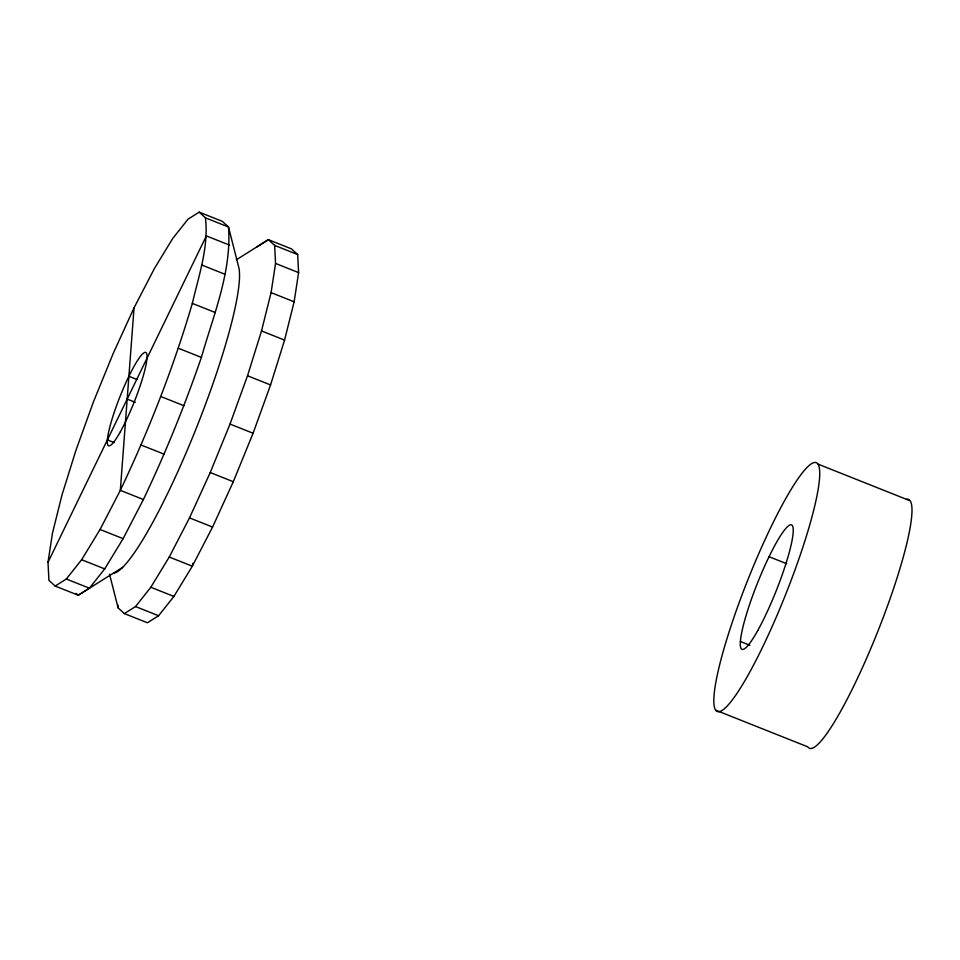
<?xml version="1.0" encoding="UTF-8"?>
<svg xmlns="http://www.w3.org/2000/svg" width="960" height="960" viewBox="0 0 960 960"><rect width="100%" height="100%" fill="white"/><g stroke="black" fill="none" stroke-linecap="round" stroke-linejoin="round"><path stroke-width="1.44" d="M134.04 307.848L120.324 490.344L100.056 529.476L81.648 559.716L66.336 579.012L55.176 586.056L48.924 580.344L48 562.296L52.476 533.112L62.04 494.796L76.044 449.964L93.528 401.664L113.316 353.196L134.04 307.848L154.308 268.716L172.716 238.476L188.028 219.168L199.188 212.136L222.252 221.316L228.504 227.028L238.524 266.412A167.4 25.332 -68.3 0 1 193.272 435.672A167.4 25.332 -68.3 0 1 113.304 573.252M205.44 217.848L228.504 227.028C231.756 271.908 213.444 314.976 201.384 357.408C184.668 405.804 165.42 453.3 143.388 499.524L120.324 490.344C149.004 429.96 173.472 367.548 192.324 303.396C198.84 275.388 208.836 246.984 205.44 217.848L199.188 212.136M109.524 574.128L118.104 607.884L124.356 613.596L135.528 606.552L150.828 587.256L169.248 557.016L189.504 517.884L210.228 472.536L230.016 424.068L247.512 375.768L261.516 330.924L271.08 292.62L275.556 263.436L274.632 245.388L268.368 239.676L236.304 259.812M124.356 613.596L147.42 622.776L158.58 615.732L173.892 596.436L192.3 566.196L212.568 527.064L233.292 481.716L253.08 433.248L270.564 384.948L284.568 340.104L294.132 301.8L298.608 272.616L297.684 254.568L291.432 248.856L268.368 239.676L257.208 246.708M192.912 563.28L192.3 566.196L169.248 557.016M48 562.296L206.364 235.896L229.428 245.076M55.176 586.056L78.24 595.236L89.4 588.192L104.712 568.896L123.12 538.656L143.388 499.524M122.604 567.384L78.24 595.236L76.152 593.328M274.632 245.388L297.684 254.568M817.944 464.088A133.92 20.268 -68.3 0 1 753.06 665.988A133.92 20.268 -68.3 0 1 729.3 631.272A133.92 20.268 -68.3 0 1 817.944 464.088L910.188 500.808A133.92 20.268 -68.3 0 1 872.736 643.884A133.92 20.268 -68.3 0 1 807.828 746.868L715.584 710.148M275.556 263.436L298.608 272.616M201.888 265.08L224.952 274.26M271.08 292.62L294.132 301.8M192.324 303.396L215.388 312.576M261.516 330.924L284.568 340.104M769.056 556.704L786.696 563.724M178.32 348.228L201.384 357.408M247.512 375.768L270.564 384.948M128.904 376.284L137.04 379.524M160.836 396.528L183.9 405.708M230.016 424.068L253.08 433.248M740.376 641.52L749.868 645.3M127.188 399.096L135.324 402.336M141.048 444.996L164.112 454.176M210.228 472.536L233.292 481.716M107.388 439.896L114.168 442.596M189.504 517.884L212.568 527.064M100.056 529.476L123.12 538.656M81.648 559.716L104.712 568.896M150.828 587.256L173.892 596.436M66.336 579.012L89.4 588.192M135.528 606.552L158.58 615.732M117.96 605.112L118.104 607.884M906.528 499.26A133.92 20.268 -68.3 0 1 909.192 499.764M120.408 431.688A50.22 7.596 -68.3 0 0 146.748 353.784A50.22 7.596 -68.3 0 0 114.396 411.816A50.22 7.596 -68.3 0 0 120.408 431.688M757.728 630.576A66.96 10.128 -68.3 0 0 792.852 526.704A66.96 10.128 -68.3 0 0 749.724 604.08A66.96 10.128 -68.3 0 0 757.728 630.576"/></g></svg>
